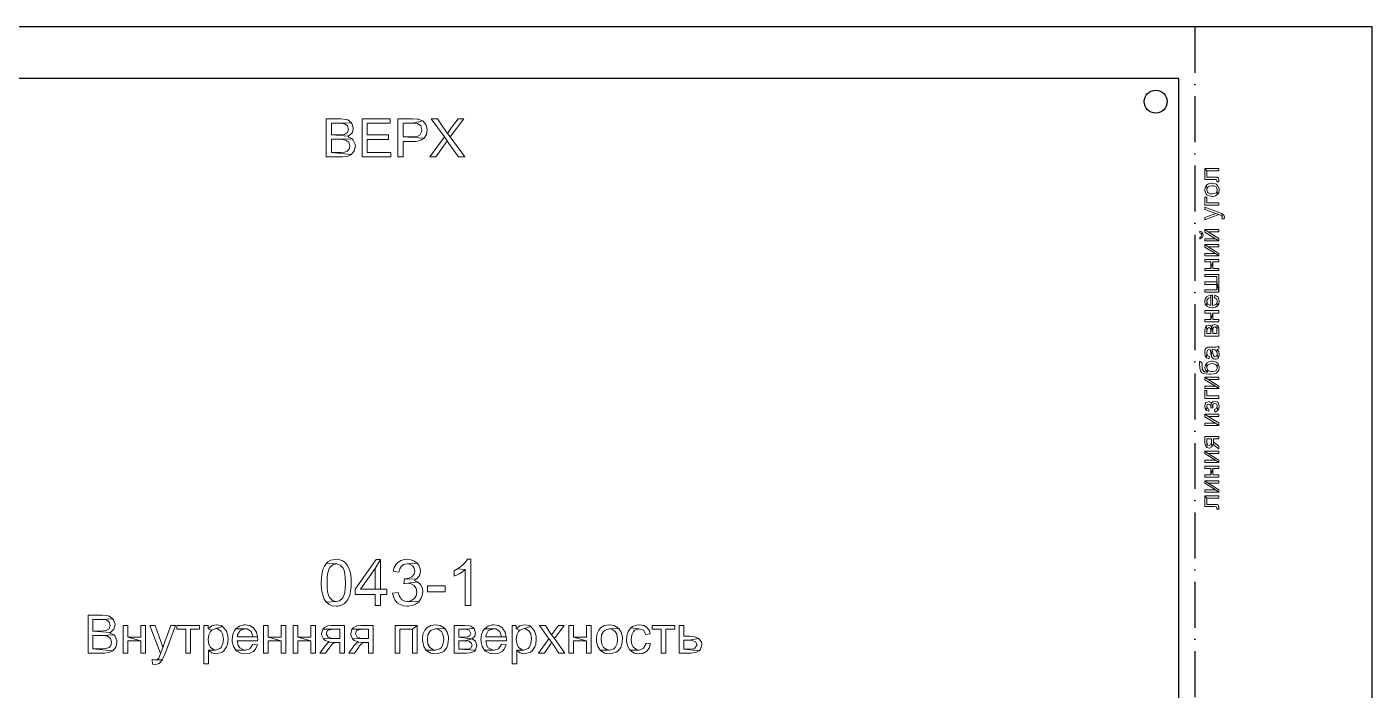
# Model space of a CAD drawing. Header units: millimetres. Extents: x -999 to 572, y 278 to 1201.
# Drawn here: x -747.2 to -396, y 822.9 to 996 of the extents above; entities that cross this region are included whole.
import ezdxf

# ---------------------------------------------------------------- set-up
doc = ezdxf.new("R2010")
doc.units = ezdxf.units.MM
doc.header["$MEASUREMENT"] = 0
doc.linetypes.add('ACAD_ISO10W100', pattern=[18, 12, -3, 0, -3])
doc.layers.add('Drawing', color=30, linetype='Continuous')

msp = doc.modelspace()

# ---------------------------------------------------------------- linework, layer by layer
at = {"color": 0}
msp.add_lwpolyline([(-396, 996), (-999, 996), (-999, 670), (-396, 670)], close=True, dxfattribs=at)
msp.add_circle((-452.5, 976.5), 3)
at = {"layer": 'Drawing', "linetype": 'ACAD_ISO10W100'}
msp.add_line((-442.25, 996), (-442.25, 670), dxfattribs=at)
at = {"layer": 'Drawing'}
msp.add_lwpolyline([(-856.5, 682.5), (-446.5, 682.5), (-446.5, 982.5), (-856.5, 982.5)], close=True, dxfattribs=at)
at = {"layer": 'Drawing', "color": 30, "lineweight": 0}
for points in [[(-665.26, 972.01), (-669.05, 972.01), (-669.05, 962.06), (-665.26, 962.06), (-664.79, 962.06), (-663.64, 962.19), (-662.56, 962.67), (-667.7, 963.21), (-667.7, 966.66), (-665.4, 966.66), (-662.29, 966.8), (-663.37, 967.34), (-663.23, 967.47), (-667.7, 967.81), (-667.7, 970.86), (-665.74, 970.86), (-662.49, 970.99), (-663.44, 971.74), (-663.98, 971.87)], [(-662.49, 970.99), (-665.74, 970.86), (-665.33, 970.86), (-664.18, 970.72), (-663.5, 970.18), (-663.3, 969.3), (-663.5, 968.42), (-664.32, 967.95), (-664.32, 967.95), (-665.53, 967.81), (-667.7, 967.81), (-663.23, 967.47), (-662.35, 968.29), (-662.29, 968.29), (-662.01, 969.44), (-662.01, 969.64), (-662.35, 970.79)], [(-652.4, 972.01), (-659.65, 972.01), (-659.65, 962.06), (-652.2, 962.06), (-652.2, 963.21), (-658.36, 963.21), (-658.36, 966.59), (-652.81, 966.59), (-652.81, 967.81), (-658.36, 967.81), (-658.36, 970.86), (-652.4, 970.86)], [(-646.58, 972.01), (-650.37, 972.01), (-650.37, 962.06), (-649.02, 962.06), (-649.02, 966.12), (-646.51, 966.12), (-645.57, 966.12), (-644.35, 966.46), (-643.53, 967), (-649.02, 967.27), (-649.02, 970.86), (-646.51, 970.86), (-643.87, 971.47), (-643.94, 971.53), (-645.09, 971.94), (-645.29, 971.94)], [(-643.87, 971.47), (-646.51, 970.86), (-646.51, 970.86), (-645.23, 970.79), (-644.41, 970.18), (-644.08, 969.1), (-644.14, 968.76), (-644.62, 967.74), (-645.16, 967.47), (-646.45, 967.27), (-649.02, 967.27), (-643.53, 967), (-642.93, 967.95), (-642.72, 969.17), (-642.72, 969.3), (-643.06, 970.52), (-643.06, 970.52)], [(-640.01, 972.01), (-641.64, 972.01), (-638.19, 967.27), (-637.51, 966.25), (-637.04, 965.58), (-634.53, 962.06), (-632.91, 962.06), (-636.7, 967.34), (-637.44, 968.22), (-637.51, 968.35), (-638.25, 969.44)], [(-633.18, 972.01), (-634.6, 972.01), (-636.63, 969.37), (-636.7, 969.23), (-637.44, 968.22), (-636.7, 967.34)], [(-662.29, 966.8), (-665.4, 966.66), (-665.13, 966.66), (-663.98, 966.46), (-663.17, 965.92), (-662.89, 964.9), (-663.1, 964.09), (-663.57, 963.55), (-664.32, 963.28), (-665.26, 963.21), (-667.7, 963.21), (-662.56, 962.67), (-661.81, 963.61), (-661.74, 963.75), (-661.47, 964.9), (-661.54, 965.37), (-662.01, 966.46)], [(-638.19, 967.27), (-642.05, 962.06), (-640.49, 962.06), (-637.98, 965.51), (-637.51, 966.25)], [(-439.65, 959.07), (-439.65, 956.18), (-437.22, 956.18), (-436.7, 956.18), (-436.58, 956.06), (-436.52, 955.77), (-436.52, 955.54), (-436, 955.54), (-436, 956), (-436.12, 956.52), (-436.46, 956.75), (-436.58, 956.81), (-437.33, 956.81), (-439.13, 956.81), (-439.13, 958.43)], [(-439.65, 959.07), (-439.13, 958.43), (-436, 958.43), (-436, 959.07)], [(-439.71, 953.51), (-439.59, 952.88), (-439.3, 952.36), (-439.07, 952.12), (-438.49, 951.89), (-437.8, 951.78), (-437.51, 951.78), (-436.87, 951.95), (-436.41, 952.24), (-436.41, 953.51), (-436.46, 953.22), (-436.75, 952.7), (-437.16, 952.53), (-437.8, 952.41), (-438.32, 952.47), (-438.84, 952.7), (-439.01, 952.88), (-439.18, 953.51), (-439.24, 954.73), (-439.3, 954.67), (-439.59, 954.15)], [(-439.24, 954.73), (-439.18, 953.51), (-439.18, 953.74), (-438.84, 954.27), (-438.49, 954.44), (-437.85, 954.56), (-437.27, 954.5), (-436.75, 954.27), (-436.64, 954.09), (-436.41, 953.51), (-436.41, 952.24), (-436.35, 952.3), (-436.06, 952.82), (-435.94, 953.51), (-435.94, 953.74), (-436.17, 954.38), (-436.29, 954.56), (-436.75, 954.96), (-437.16, 955.13), (-437.85, 955.19), (-438.08, 955.19), (-438.72, 955.02)], [(-439.65, 951.55), (-439.65, 949.46), (-436, 949.46), (-436, 950.1), (-439.13, 950.1), (-439.13, 951.55)], [(-439.65, 948.94), (-439.65, 948.36), (-437.51, 947.55), (-437.33, 947.49), (-436.7, 947.32), (-436, 947.03), (-435.83, 946.97), (-435.36, 946.74), (-435.19, 946.57), (-435.13, 946.22), (-435.13, 947.2), (-435.25, 947.32), (-435.94, 947.55)], [(-439.65, 946.28), (-439.65, 945.64), (-436, 947.03), (-436.7, 947.32), (-436.93, 947.26), (-437.51, 947.03)], [(-435.19, 945.87), (-434.61, 945.93), (-434.55, 946.34), (-434.67, 946.86), (-435.13, 947.2), (-435.13, 946.22)], [(-440.98, 942.69), (-440.98, 942.29), (-440.63, 942.05), (-440.52, 941.65), (-440.4, 942.46)], [(-440.98, 941.07), (-440.98, 940.66), (-440.86, 940.66), (-440.34, 941.01), (-440.28, 941.07), (-440.11, 941.71), (-440.11, 941.82), (-440.34, 942.4), (-440.4, 942.46), (-440.52, 941.65), (-440.63, 941.3)], [(-439.65, 943.1), (-439.65, 942.46), (-436.87, 940.72), (-436, 940.14), (-436, 940.78), (-438.78, 942.52)], [(-439.65, 943.1), (-438.78, 942.52), (-436, 942.52), (-436, 943.1)], [(-439.65, 940.72), (-439.65, 940.14), (-436, 940.14), (-436.87, 940.72)], [(-439.65, 939.22), (-439.65, 938.52), (-436.87, 936.84), (-436, 936.21), (-436, 936.9), (-438.78, 938.58)], [(-439.65, 939.22), (-438.78, 938.58), (-436, 938.58), (-436, 939.22)], [(-439.65, 936.84), (-439.65, 936.21), (-436, 936.21), (-436.87, 936.84)], [(-439.65, 935.28), (-439.65, 934.7), (-438.14, 934.7), (-438.14, 932.97), (-437.62, 934.7), (-436, 934.7), (-436, 935.28)], [(-439.65, 932.97), (-439.65, 932.39), (-436, 932.39), (-436, 932.97), (-437.62, 932.97), (-437.62, 934.7), (-438.14, 932.97)], [(-439.65, 931.4), (-439.65, 930.83), (-436.52, 930.83), (-436.52, 929.44), (-436, 926.77), (-436, 931.4)], [(-439.65, 927.41), (-439.65, 926.77), (-436, 926.77), (-436.52, 929.44), (-436.52, 927.41)], [(-439.65, 929.44), (-439.65, 928.8), (-436.52, 928.8), (-436.52, 927.41), (-436.52, 929.44)], [(-439.71, 924.4), (-439.71, 924.29), (-439.59, 923.65), (-439.18, 923.13), (-439.18, 924.4), (-439.18, 924.63), (-438.84, 925.15), (-438.78, 925.21), (-438.14, 925.38), (-438.14, 923.36), (-438.08, 926.02), (-438.72, 925.85), (-439.24, 925.56), (-439.24, 925.5), (-439.59, 925.04)], [(-439.18, 923.13), (-439.01, 923.01), (-438.49, 922.78), (-437.8, 922.66), (-437.56, 922.72), (-436.93, 922.84), (-436.41, 923.13), (-436.41, 924.4), (-436.46, 924.17), (-436.75, 923.65), (-436.99, 923.47), (-437.68, 923.3), (-437.68, 926.02), (-437.8, 926.02), (-438.08, 926.02), (-438.14, 923.36), (-438.37, 923.36), (-438.9, 923.65), (-439.01, 923.76), (-439.18, 924.4)], [(-437.16, 925.38), (-437.1, 925.33), (-436.58, 924.98), (-436.41, 924.4), (-436.41, 923.13), (-436.35, 923.24), (-436, 923.76), (-435.94, 924.4), (-436, 924.92), (-436.23, 925.44), (-436.52, 925.73), (-437.1, 926.02)], [(-439.65, 921.97), (-439.65, 921.33), (-438.14, 921.33), (-438.14, 919.65), (-437.62, 921.33), (-436, 921.33), (-436, 921.97)], [(-439.65, 919.65), (-439.65, 919.02), (-436, 919.02), (-436, 919.65), (-437.62, 919.65), (-437.62, 921.33), (-438.14, 919.65)], [(-439.65, 916.76), (-439.65, 915.31), (-436, 915.31), (-436, 916.93), (-436.06, 917.4), (-436.23, 917.92), (-436.41, 918.09), (-436.52, 915.95), (-437.62, 915.95), (-437.62, 916.7), (-437.91, 917.69), (-438.08, 915.95), (-439.13, 915.95), (-439.13, 916.59), (-439.24, 917.98), (-439.53, 917.51), (-439.59, 917.4)], [(-439.24, 917.98), (-439.13, 916.59), (-439.13, 916.7), (-439.01, 917.28), (-438.61, 917.51), (-438.32, 917.4), (-438.14, 917.11), (-438.08, 916.59), (-438.08, 915.95), (-437.91, 917.69), (-438.2, 918.03), (-438.66, 918.15)], [(-437.91, 917.69), (-437.62, 916.7), (-437.56, 917.28), (-437.39, 917.57), (-437.04, 917.69), (-436.64, 917.46), (-436.58, 917.4), (-436.52, 916.76), (-436.52, 915.95), (-436.41, 918.09), (-437.04, 918.32), (-437.56, 918.15)], [(-439.71, 911.03), (-439.71, 910.8), (-439.59, 910.22), (-439.59, 910.16), (-439.24, 909.64), (-439.18, 910.92), (-439.18, 911.09), (-439.01, 911.61), (-438.49, 911.78), (-438.32, 911.78), (-438.2, 911.44), (-438.08, 910.74), (-438.03, 910.16), (-437.8, 911.78), (-437.62, 911.78), (-436.99, 911.73), (-436.58, 911.32), (-436.58, 911.32), (-436.46, 911.84), (-436, 911.96), (-436, 912.65), (-436.46, 912.48), (-436.7, 912.42), (-437.51, 912.42), (-438.32, 912.42), (-438.9, 912.42), (-439.3, 912.19), (-439.59, 911.78), (-439.65, 911.67)], [(-439.24, 909.64), (-439.18, 909.64), (-438.61, 909.41), (-438.49, 909.99), (-439.07, 910.28), (-439.07, 910.34), (-439.18, 910.92)], [(-438.03, 910.16), (-437.8, 909.7), (-437.45, 909.41), (-436.99, 909.29), (-436.75, 909.29), (-436.23, 909.58), (-436.41, 910.68), (-436.58, 910.1), (-436.99, 909.93), (-437.27, 910.05), (-437.45, 910.28), (-437.56, 910.8), (-437.68, 911.26), (-437.8, 911.78)], [(-436.58, 911.32), (-436.41, 910.68), (-436.23, 909.58), (-436.06, 909.87), (-435.94, 910.51), (-435.94, 910.57), (-436.06, 911.2), (-436.06, 911.32), (-436.46, 911.84)], [(-441.09, 908.14), (-441.04, 908.02), (-441.04, 908.02), (-440.98, 907.33), (-440.98, 906.92), (-440.81, 906.28), (-440.52, 905.82), (-440.46, 905.76), (-439.99, 905.53), (-439.36, 905.42), (-438.61, 905.36), (-438.14, 905.36), (-437.45, 905.42), (-436.99, 905.53), (-436.7, 905.65), (-436.23, 906.11), (-436.06, 906.4), (-435.94, 907.1), (-435.94, 907.38), (-436.17, 907.96), (-436.23, 908.14), (-436.41, 907.1), (-436.46, 906.86), (-436.75, 906.34), (-437.04, 906.17), (-437.74, 906.05), (-438.2, 906.05), (-438.72, 906.28), (-438.95, 906.52), (-438.95, 905.88), (-439.18, 905.88), (-439.76, 906), (-440.23, 906.4), (-440.34, 906.69), (-440.4, 907.44), (-440.4, 907.62), (-440.4, 908.19), (-440.63, 908.54), (-441.09, 908.72)], [(-439.65, 907.1), (-439.65, 907.04), (-439.47, 906.4), (-439.42, 906.34), (-438.95, 905.88), (-438.95, 906.52), (-439.13, 907.1), (-439.13, 908.31), (-439.18, 908.25), (-439.53, 907.73)], [(-439.13, 908.31), (-439.13, 907.1), (-439.07, 907.33), (-438.78, 907.85), (-438.49, 908.02), (-437.85, 908.14), (-437.33, 908.08), (-436.81, 907.85), (-436.64, 907.67), (-436.41, 907.1), (-436.23, 908.14), (-436.75, 908.54), (-437.16, 908.66), (-437.8, 908.77), (-438.03, 908.77), (-438.66, 908.6)], [(-439.65, 904.55), (-439.65, 903.91), (-436.87, 902.23), (-436, 901.6), (-436, 902.23), (-438.78, 903.97)], [(-439.65, 904.55), (-438.78, 903.97), (-436, 903.97), (-436, 904.55)], [(-439.65, 902.23), (-439.65, 901.6), (-436, 901.6), (-436.87, 902.23)], [(-439.65, 901.13), (-439.65, 899.05), (-436, 899.05), (-436, 899.69), (-439.13, 899.69), (-439.13, 901.13)], [(-439.71, 896.97), (-439.59, 896.39), (-439.24, 895.92), (-439.18, 896.97), (-439.07, 897.43), (-438.66, 897.55), (-438.32, 897.43), (-438.14, 897.2), (-438.14, 896.62), (-437.62, 896.62), (-437.62, 896.79), (-437.91, 897.78), (-438.08, 898.01), (-438.66, 898.24), (-438.84, 898.18), (-439.42, 897.89), (-439.59, 897.6)], [(-439.24, 895.92), (-438.66, 895.69), (-438.61, 896.27), (-439.01, 896.45), (-439.18, 896.97)], [(-437.91, 897.78), (-437.62, 896.79), (-437.62, 897.31), (-437.39, 897.6), (-437.04, 897.72), (-436.58, 897.55), (-436.41, 897.02), (-436.35, 895.87), (-436, 896.33), (-435.94, 896.97), (-436, 897.43), (-436.23, 898.01), (-436.41, 898.18), (-437.04, 898.36), (-437.56, 898.18)], [(-437.16, 896.16), (-437.04, 895.58), (-436.81, 895.58), (-436.35, 895.87), (-436.41, 897.02), (-436.64, 896.45)], [(-439.65, 894.94), (-439.65, 894.25), (-436.87, 892.57), (-436, 891.93), (-436, 892.63), (-438.78, 894.3)], [(-439.65, 894.94), (-438.78, 894.3), (-436, 894.3), (-436, 894.94)], [(-439.65, 892.57), (-439.65, 891.93), (-436, 891.93), (-436.87, 892.57)], [(-439.65, 889.1), (-439.65, 887.42), (-439.59, 886.95), (-439.36, 886.43), (-439.18, 886.26), (-439.13, 888.46), (-437.91, 888.46), (-437.91, 887.76), (-437.85, 886.37), (-437.74, 886.49), (-437.51, 887.13), (-437.45, 887.01), (-437.39, 888.46), (-436, 888.46), (-436, 889.1)], [(-439.65, 885.28), (-439.65, 884.64), (-436.87, 882.96), (-436, 882.32), (-436, 882.96), (-438.78, 884.7)], [(-439.65, 885.28), (-438.78, 884.7), (-436, 884.7), (-436, 885.28)], [(-439.18, 886.26), (-438.55, 886.09), (-438.43, 886.09), (-437.85, 886.37), (-437.91, 887.76), (-437.91, 887.53), (-438.08, 886.95), (-438.55, 886.72), (-438.95, 886.9), (-439.01, 886.95), (-439.13, 887.59), (-439.13, 888.46)], [(-437.45, 887.01), (-436.99, 886.55), (-436, 885.85), (-436, 886.61), (-436.81, 887.19), (-436.87, 887.24), (-437.33, 887.65), (-437.39, 888.11), (-437.39, 888.46)], [(-439.65, 882.96), (-439.65, 882.32), (-436, 882.32), (-436.87, 882.96)], [(-439.65, 881.4), (-439.65, 880.76), (-438.14, 880.76), (-438.14, 879.08), (-437.62, 880.76), (-436, 880.76), (-436, 881.4)], [(-439.65, 879.08), (-439.65, 878.45), (-436, 878.45), (-436, 879.08), (-437.62, 879.08), (-437.62, 880.76), (-438.14, 879.08)], [(-439.65, 877.52), (-439.65, 876.88), (-436.87, 875.15), (-436, 874.57), (-436, 875.2), (-438.78, 876.94)], [(-439.65, 877.52), (-438.78, 876.94), (-436, 876.94), (-436, 877.52)], [(-439.65, 875.15), (-439.65, 874.57), (-436, 874.57), (-436.87, 875.15)], [(-439.65, 873.64), (-439.65, 870.81), (-437.22, 870.81), (-436.7, 870.75), (-436.58, 870.63), (-436.52, 870.4), (-436.52, 870.11), (-436, 870.11), (-436, 870.57), (-436.12, 871.15), (-436.46, 871.38), (-436.58, 871.38), (-437.33, 871.38), (-439.13, 871.38), (-439.13, 873.01)], [(-439.65, 873.64), (-439.13, 873.01), (-436, 873.01), (-436, 873.64)], [(-666.46, 857.06), (-666.91, 857.03), (-667.85, 856.81), (-668.64, 856.35), (-668.97, 856.04), (-666.48, 855.83), (-666.29, 855.83), (-665.45, 855.54), (-664.75, 854.86), (-664.69, 854.76), (-664.42, 854.14), (-664.22, 853.29), (-664.1, 852.22), (-664.07, 850.92), (-664.07, 850.66), (-664.12, 849.41), (-664.25, 848.38), (-664.46, 847.58), (-664.75, 847), (-664.87, 846.84), (-665.6, 846.22), (-666.46, 846.02), (-669, 845.84), (-668.29, 845.26), (-667.44, 844.92), (-666.46, 844.81), (-665.99, 844.83), (-665.05, 845.05), (-664.28, 845.52), (-663.95, 845.82), (-663.39, 846.58), (-662.98, 847.52), (-662.86, 847.94), (-662.7, 848.8), (-662.59, 849.8), (-662.56, 850.92), (-662.57, 851.99), (-662.67, 852.96), (-662.82, 853.76), (-663.15, 854.73), (-663.57, 855.54), (-664.01, 856.1), (-664.77, 856.66), (-665.48, 856.94)], [(-654.86, 857.01), (-656.06, 857.01), (-661.53, 849.22), (-661.53, 847.88), (-656.33, 847.88), (-656.33, 845.01), (-654.86, 845.01), (-654.86, 847.88), (-653.25, 847.88), (-653.25, 849.22), (-654.86, 849.22), (-660.09, 849.22), (-656.33, 854.64)], [(-654.86, 857.01), (-656.33, 854.64), (-656.33, 849.22), (-660.09, 849.22), (-654.86, 849.22)], [(-647.97, 857.06), (-648.68, 857), (-649.57, 856.74), (-650.36, 856.24), (-650.84, 855.74), (-651.3, 854.92), (-651.58, 853.94), (-650.12, 853.69), (-649.86, 854.58), (-649.38, 855.3), (-648.88, 855.65), (-647.94, 855.85), (-645.37, 856.07), (-646.17, 856.63), (-647, 856.95)], [(-631.29, 857.06), (-632.24, 857.06), (-632.29, 856.95), (-632.8, 856.21), (-633.55, 855.45), (-634.03, 855.06), (-634.83, 854.52), (-632.76, 854.4), (-632.76, 845.01), (-631.29, 845.01)], [(-668.97, 856.04), (-669.51, 855.29), (-669.94, 854.35), (-670.06, 853.91), (-670.24, 853.05), (-670.33, 852.05), (-670.38, 850.92), (-670.36, 850.51), (-670.3, 849.36), (-670.15, 848.33), (-669.91, 847.44), (-669.59, 846.67), (-669.18, 846.05), (-669, 845.84), (-666.46, 846.02), (-666.63, 846.02), (-667.47, 846.31), (-668.17, 847), (-668.23, 847.09), (-668.5, 847.71), (-668.7, 848.56), (-668.82, 849.63), (-668.86, 850.92), (-668.85, 851.37), (-668.79, 852.57), (-668.64, 853.56), (-668.41, 854.37), (-668.09, 854.97), (-668.08, 855.02), (-667.38, 855.64), (-666.48, 855.83)], [(-645.37, 856.07), (-647.94, 855.85), (-647.32, 855.77), (-646.53, 855.32), (-646.2, 854.89), (-645.97, 853.97), (-646.14, 853.13), (-646.73, 852.46), (-647.47, 852.11), (-648.42, 851.96), (-645.52, 851.86), (-644.88, 852.52), (-644.64, 852.99), (-644.46, 853.94), (-644.54, 854.59), (-644.9, 855.48)], [(-634.83, 854.52), (-635.71, 854.05), (-635.71, 852.63), (-635.07, 852.88), (-634.15, 853.38), (-633.47, 853.82), (-632.76, 854.4)], [(-648.66, 851.98), (-648.83, 850.69), (-648.73, 850.71), (-647.79, 850.86), (-645.2, 851.14), (-646.11, 851.51), (-645.52, 851.86), (-648.42, 851.96)], [(-645.2, 851.14), (-647.79, 850.86), (-646.88, 850.69), (-646.09, 850.19), (-645.61, 849.47), (-645.44, 848.51), (-645.44, 848.44), (-645.63, 847.5), (-646.15, 846.73), (-646.19, 846.7), (-646.97, 846.19), (-647.91, 846.02), (-644.91, 845.99), (-644.34, 846.75), (-643.99, 847.61), (-643.87, 848.54), (-643.87, 848.71), (-644.04, 849.69), (-644.46, 850.49), (-644.51, 850.54)], [(-642.59, 848.6), (-642.59, 850.09), (-638.05, 850.09), (-638.05, 848.6), (-642.59, 848.6)], [(-650.25, 848.38), (-651.73, 848.18), (-651.55, 847.29), (-651.14, 846.44), (-650.54, 845.73), (-649.78, 845.22), (-648.91, 844.9), (-647.92, 844.79), (-647.56, 844.81), (-646.61, 844.98), (-645.76, 845.34), (-645.02, 845.9), (-644.91, 845.99), (-647.91, 846.02), (-648.59, 846.11), (-649.39, 846.56), (-649.45, 846.64), (-649.93, 847.35)], [(-727.54, 842.51), (-731.26, 842.51), (-731.26, 832.56), (-727.47, 832.56), (-727, 832.56), (-725.85, 832.7), (-724.77, 833.17), (-729.98, 833.71), (-729.98, 837.16), (-727.68, 837.16), (-724.56, 837.3), (-725.65, 837.84), (-725.44, 837.98), (-729.98, 838.31), (-729.98, 841.36), (-727.95, 841.36), (-724.77, 841.5), (-725.71, 842.24), (-726.26, 842.38)], [(-724.77, 841.5), (-727.95, 841.36), (-727.54, 841.36), (-726.46, 841.23), (-725.78, 840.68), (-725.51, 839.8), (-725.78, 838.92), (-726.53, 838.45), (-726.59, 838.45), (-727.81, 838.31), (-729.98, 838.31), (-725.44, 837.98), (-724.56, 838.79), (-724.56, 838.79), (-724.22, 840.01), (-724.22, 840.14), (-724.63, 841.29)], [(-720.84, 839.8), (-722.06, 839.8), (-722.06, 832.56), (-720.84, 832.56), (-720.84, 835.74), (-717.46, 835.74), (-720.84, 836.76)], [(-716.24, 839.8), (-717.46, 839.8), (-717.46, 836.76), (-720.84, 836.76), (-717.46, 835.74), (-717.46, 832.56), (-716.24, 832.56)], [(-713.73, 839.8), (-715.09, 839.8), (-712.31, 832.49), (-711.7, 833.91), (-711.84, 834.39), (-712.24, 835.61)], [(-708.45, 839.8), (-709.67, 839.8), (-711.23, 835.54), (-711.36, 835.07), (-711.7, 833.91), (-712.31, 832.49), (-712.45, 832.22), (-712.78, 831.27), (-713.19, 830.94), (-713.87, 830.8), (-711.84, 830.8), (-711.7, 831.14), (-711.16, 832.43)], [(-702.16, 839.8), (-708.05, 839.8), (-708.05, 838.79), (-705.74, 838.79), (-705.74, 832.56), (-704.53, 832.56), (-704.53, 838.79), (-702.16, 838.79)], [(-699.86, 839.8), (-701.01, 839.8), (-701.01, 829.79), (-699.79, 829.79), (-699.79, 833.31), (-697.96, 833.37), (-698.3, 833.44), (-699.31, 834.05), (-699.72, 834.79), (-699.86, 836.15), (-699.72, 837.3), (-699.25, 838.25), (-698.98, 838.59), (-699.86, 838.86)], [(-697.76, 839.94), (-697.82, 839.94), (-698.98, 839.67), (-698.98, 839.67), (-699.86, 838.86), (-698.98, 838.59), (-697.89, 838.99), (-696.13, 839.47), (-696.54, 839.74)], [(-696.13, 839.47), (-697.89, 838.99), (-697.49, 838.92), (-696.54, 838.31), (-696.13, 837.57), (-695.93, 836.22), (-696.06, 835.07), (-696.54, 834.05), (-696.88, 833.78), (-697.96, 833.37), (-699.79, 833.31), (-698.98, 832.63), (-697.89, 832.36), (-697.42, 832.43), (-696.27, 832.83), (-695.79, 833.17), (-695.12, 834.19), (-694.85, 834.93), (-694.71, 836.22), (-694.78, 836.96), (-695.05, 838.11), (-695.32, 838.59)], [(-690.24, 839.94), (-690.58, 839.94), (-691.73, 839.6), (-692.68, 838.92), (-690.24, 838.92), (-689.7, 838.86), (-688.69, 838.25), (-688.62, 838.04), (-688.28, 836.83), (-692.27, 836.83), (-686.99, 836.83), (-687.26, 838.04), (-687.87, 838.92), (-688.08, 839.13), (-689.02, 839.74)], [(-684.22, 839.8), (-685.44, 839.8), (-685.44, 832.56), (-684.22, 832.56), (-684.22, 835.74), (-680.83, 835.74), (-684.22, 836.76)], [(-679.61, 839.8), (-680.83, 839.8), (-680.83, 836.76), (-684.22, 836.76), (-680.83, 835.74), (-680.83, 832.56), (-679.61, 832.56)], [(-676.5, 839.8), (-677.72, 839.8), (-677.72, 832.56), (-676.5, 832.56), (-676.5, 835.74), (-673.12, 835.74), (-676.5, 836.76)], [(-671.9, 839.8), (-673.12, 839.8), (-673.12, 836.76), (-676.5, 836.76), (-673.12, 835.74), (-673.12, 832.56), (-671.9, 832.56)], [(-664.32, 839.8), (-667.7, 839.8), (-668.65, 839.67), (-669.6, 839.19), (-669.93, 838.79), (-665.53, 838.79), (-665.53, 836.35), (-666.89, 836.35), (-669.8, 836.28), (-669.39, 835.88), (-668.24, 835.47), (-668.51, 835.4), (-665.53, 835.34), (-665.53, 832.56), (-664.32, 832.56)], [(-656.8, 839.8), (-660.12, 839.8), (-661.07, 839.67), (-662.08, 839.19), (-662.42, 838.79), (-658.02, 838.79), (-658.02, 836.35), (-659.37, 836.35), (-662.22, 836.28), (-661.81, 835.88), (-660.66, 835.47), (-660.93, 835.4), (-658.02, 835.34), (-658.02, 832.56), (-656.8, 832.56)], [(-645.29, 839.8), (-651.05, 839.8), (-651.05, 832.56), (-649.83, 832.56), (-649.83, 838.79), (-646.51, 838.79)], [(-645.29, 839.8), (-646.51, 838.79), (-646.51, 832.56), (-645.29, 832.56)], [(-640.56, 839.94), (-640.56, 839.94), (-641.77, 839.74), (-642.79, 839.13), (-643.33, 838.52), (-643.81, 837.5), (-643.94, 836.15), (-643.87, 835.47), (-643.6, 834.25), (-642.99, 833.37), (-640.56, 833.37), (-641.1, 833.44), (-642.05, 834.05), (-642.52, 834.86), (-642.65, 836.15), (-642.52, 837.3), (-642.05, 838.25), (-641.64, 838.59), (-640.56, 838.92), (-638.12, 838.99), (-638.32, 839.19), (-639.34, 839.74)], [(-632.91, 839.8), (-635.68, 839.8), (-635.68, 832.56), (-632.43, 832.56), (-631.48, 832.63), (-630.47, 833.03), (-630.13, 833.37), (-634.46, 833.58), (-634.46, 835.74), (-632.97, 835.74), (-630.94, 836.28), (-634.46, 836.76), (-634.46, 838.79), (-633.11, 838.79), (-630.47, 838.99), (-631.35, 839.6), (-631.55, 839.67)], [(-625.32, 839.94), (-625.66, 839.94), (-626.81, 839.6), (-627.76, 838.92), (-625.32, 838.92), (-624.78, 838.86), (-623.77, 838.25), (-623.7, 838.04), (-623.29, 836.83), (-627.36, 836.83), (-622.08, 836.83), (-622.35, 838.04), (-622.96, 838.92), (-623.09, 839.13), (-624.11, 839.74)], [(-619.44, 839.8), (-620.52, 839.8), (-620.52, 829.79), (-619.3, 829.79), (-619.3, 833.31), (-617.47, 833.37), (-617.88, 833.44), (-618.83, 834.05), (-619.23, 834.79), (-619.44, 836.15), (-619.3, 837.3), (-618.83, 838.25), (-618.49, 838.59), (-619.44, 838.86)], [(-617.34, 839.94), (-617.34, 839.94), (-618.49, 839.67), (-618.49, 839.67), (-619.44, 838.86), (-618.49, 838.59), (-617.4, 838.99), (-615.64, 839.47), (-616.12, 839.74)], [(-615.64, 839.47), (-617.4, 838.99), (-617.07, 838.92), (-616.05, 838.31), (-615.64, 837.57), (-615.51, 836.22), (-615.64, 835.07), (-616.05, 834.05), (-616.39, 833.78), (-617.47, 833.37), (-619.3, 833.31), (-618.49, 832.63), (-617.4, 832.36), (-616.93, 832.43), (-615.78, 832.83), (-615.31, 833.17), (-614.63, 834.19), (-614.36, 834.93), (-614.22, 836.22), (-614.29, 836.96), (-614.63, 838.11), (-614.83, 838.59)], [(-611.85, 839.8), (-613.41, 839.8), (-610.91, 836.28), (-610.16, 835.4), (-609.82, 834.79), (-608.33, 832.56), (-606.78, 832.56), (-609.48, 836.35), (-610.23, 837.3), (-610.77, 838.11)], [(-606.98, 839.8), (-608.47, 839.8), (-609.69, 838.04), (-610.23, 837.3), (-609.48, 836.35)], [(-604.54, 839.8), (-605.76, 839.8), (-605.76, 832.56), (-604.54, 832.56), (-604.54, 835.74), (-601.16, 835.74), (-604.54, 836.76)], [(-599.94, 839.8), (-601.16, 839.8), (-601.16, 836.76), (-604.54, 836.76), (-601.16, 835.74), (-601.16, 832.56), (-599.94, 832.56)], [(-595.13, 839.94), (-595.2, 839.94), (-596.42, 839.74), (-597.44, 839.13), (-597.91, 838.52), (-598.38, 837.5), (-598.52, 836.15), (-598.52, 835.47), (-598.18, 834.25), (-597.57, 833.37), (-595.13, 833.37), (-595.68, 833.44), (-596.69, 834.05), (-597.1, 834.86), (-597.3, 836.15), (-597.16, 837.3), (-596.69, 838.25), (-596.28, 838.59), (-595.13, 838.92), (-592.7, 838.99), (-592.9, 839.19), (-593.92, 839.74)], [(-587.35, 839.94), (-587.96, 839.87), (-589.11, 839.53), (-589.58, 839.19), (-587.35, 838.92), (-586.27, 838.59), (-586.27, 838.52), (-585.66, 837.43), (-584.51, 837.64), (-584.71, 838.45), (-585.45, 839.33), (-586.13, 839.74)], [(-578.07, 839.8), (-583.96, 839.8), (-583.96, 838.79), (-581.66, 838.79), (-581.66, 832.56), (-580.44, 832.56), (-580.44, 838.79), (-578.07, 838.79)], [(-575.71, 839.8), (-576.92, 839.8), (-576.92, 832.56), (-573.88, 832.56), (-572.59, 832.7), (-571.71, 833.17), (-575.71, 833.58), (-575.71, 835.95), (-574.28, 835.95), (-571.85, 836.35), (-571.85, 836.35), (-572.86, 836.83), (-574.15, 836.96), (-575.71, 836.96)], [(-724.56, 837.3), (-727.68, 837.16), (-727.34, 837.16), (-726.19, 836.96), (-725.38, 836.42), (-725.1, 835.4), (-725.31, 834.59), (-725.78, 834.05), (-726.59, 833.78), (-727.47, 833.71), (-729.98, 833.71), (-724.77, 833.17), (-724.02, 834.12), (-723.95, 834.25), (-723.75, 835.4), (-723.75, 835.88), (-724.22, 836.96)], [(-692.68, 838.92), (-693.02, 838.45), (-693.49, 837.43), (-693.63, 836.08), (-693.63, 835.47), (-693.29, 834.25), (-692.68, 833.37), (-690.18, 833.37), (-690.65, 833.44), (-691.66, 833.98), (-692.07, 834.59), (-692.34, 835.81), (-686.99, 835.81), (-686.93, 836.15), (-686.99, 836.83), (-692.27, 836.83), (-692.21, 837.37), (-691.66, 838.38), (-691.39, 838.59), (-690.24, 838.92)], [(-669.93, 838.79), (-670.27, 837.64), (-670.27, 837.37), (-669.8, 836.28), (-666.89, 836.35), (-667.5, 836.42), (-668.58, 836.69), (-669.05, 837.64), (-668.72, 838.45), (-668.58, 838.52), (-667.29, 838.79), (-665.53, 838.79)], [(-662.42, 838.79), (-662.69, 837.64), (-662.69, 837.37), (-662.22, 836.28), (-659.37, 836.35), (-659.98, 836.42), (-661, 836.69), (-661.47, 837.64), (-661.13, 838.45), (-661, 838.52), (-659.71, 838.79), (-658.02, 838.79)], [(-638.12, 838.99), (-640.56, 838.92), (-640.01, 838.86), (-639, 838.25), (-638.59, 837.5), (-638.39, 836.22), (-638.52, 835.07), (-639, 834.05), (-639.4, 833.71), (-640.56, 833.37), (-642.99, 833.37), (-642.79, 833.17), (-641.77, 832.56), (-640.56, 832.36), (-639.95, 832.43), (-638.8, 832.83), (-638.32, 833.1), (-637.58, 834.05), (-637.31, 834.93), (-637.17, 836.28), (-637.17, 836.83), (-637.51, 838.04)], [(-630.47, 838.99), (-633.11, 838.79), (-632.84, 838.79), (-631.76, 838.52), (-631.35, 837.71), (-631.55, 837.16), (-632.09, 836.83), (-633.18, 836.76), (-634.46, 836.76), (-630.94, 836.28), (-630.27, 836.96), (-630.06, 837.84)], [(-630.94, 836.28), (-632.97, 835.74), (-631.82, 835.67), (-631.21, 835.27), (-631.01, 834.59), (-631.42, 833.78), (-631.55, 833.71), (-632.84, 833.58), (-634.46, 833.58), (-630.13, 833.37), (-629.79, 834.59), (-630.06, 835.67)], [(-627.76, 838.92), (-628.1, 838.45), (-628.57, 837.43), (-628.71, 836.08), (-628.64, 835.47), (-628.37, 834.25), (-627.76, 833.37), (-625.26, 833.37), (-625.73, 833.44), (-626.75, 833.98), (-627.15, 834.59), (-627.42, 835.81), (-622.01, 835.81), (-622.01, 836.15), (-622.08, 836.83), (-627.36, 836.83), (-627.29, 837.37), (-626.75, 838.38), (-626.48, 838.59), (-625.32, 838.92)], [(-610.91, 836.28), (-613.61, 832.56), (-612.12, 832.56), (-610.16, 835.4)], [(-592.7, 838.99), (-595.13, 838.92), (-594.59, 838.86), (-593.64, 838.25), (-593.17, 837.5), (-593.04, 836.22), (-593.1, 835.07), (-593.64, 834.05), (-593.98, 833.71), (-595.13, 833.37), (-597.57, 833.37), (-597.37, 833.17), (-596.35, 832.56), (-595.13, 832.36), (-594.52, 832.43), (-593.37, 832.83), (-592.9, 833.1), (-592.16, 834.05), (-591.88, 834.93), (-591.75, 836.28), (-591.75, 836.83), (-592.09, 838.04)], [(-589.58, 839.19), (-590.26, 838.18), (-590.53, 837.43), (-590.67, 836.15), (-590.67, 835.47), (-590.33, 834.25), (-589.79, 833.37), (-587.42, 833.37), (-587.89, 833.44), (-588.84, 834.05), (-589.24, 834.79), (-589.45, 836.15), (-589.31, 837.3), (-588.84, 838.25), (-588.5, 838.59), (-587.35, 838.92)], [(-571.85, 836.35), (-574.28, 835.95), (-573.61, 835.88), (-572.66, 835.54), (-572.25, 834.73), (-572.79, 833.85), (-573.13, 833.71), (-574.42, 833.58), (-575.71, 833.58), (-571.71, 833.17), (-571.31, 833.58), (-571.03, 834.73), (-571.1, 835.47)], [(-688.28, 834.86), (-688.35, 834.73), (-689.02, 833.71), (-689.02, 833.71), (-690.18, 833.37), (-692.68, 833.37), (-692.41, 833.1), (-691.46, 832.56), (-690.18, 832.36), (-689.16, 832.49), (-688.08, 832.97), (-687.53, 833.58), (-686.99, 834.73)], [(-668.51, 835.4), (-669.39, 834.46), (-670.75, 832.56), (-669.26, 832.56), (-668.17, 834.12), (-667.97, 834.39), (-667.23, 835.2), (-666.28, 835.34), (-665.53, 835.34)], [(-660.93, 835.4), (-661.88, 834.46), (-663.17, 832.56), (-661.68, 832.56), (-660.59, 834.12), (-660.46, 834.39), (-659.65, 835.2), (-658.7, 835.34), (-658.02, 835.34)], [(-623.36, 834.86), (-623.43, 834.73), (-624.11, 833.71), (-624.11, 833.71), (-625.26, 833.37), (-627.76, 833.37), (-627.49, 833.1), (-626.48, 832.56), (-625.26, 832.36), (-624.24, 832.49), (-623.16, 832.97), (-622.62, 833.58), (-622.08, 834.73)], [(-585.59, 835.2), (-585.66, 834.86), (-586.2, 833.85), (-586.27, 833.78), (-587.42, 833.37), (-589.79, 833.37), (-589.58, 833.17), (-588.63, 832.56), (-587.42, 832.36), (-586.4, 832.49), (-585.39, 833.1), (-584.78, 833.85), (-584.37, 835)], [(-714.54, 830.87), (-714.41, 829.72), (-713.6, 829.58), (-712.65, 829.85), (-711.84, 830.8), (-713.87, 830.8)]]:
    msp.add_lwpolyline(points, close=True, dxfattribs=at)

doc.saveas('drawing.dxf')
